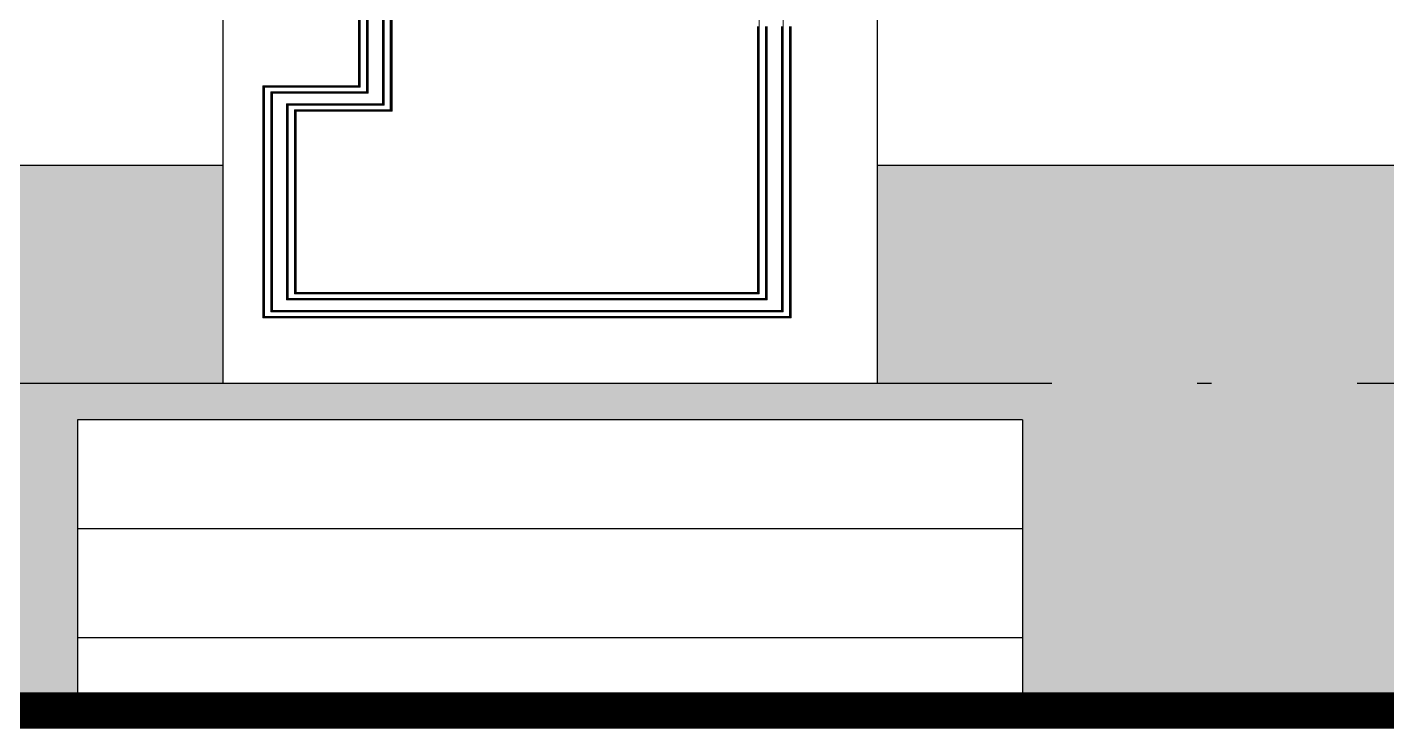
# Model space of a CAD drawing. Extents: x 44111 to 90315, y 4379 to 151689.
# Drawn here: x 56734 to 58604, y 91981 to 92946 of the extents above; entities that cross this region are included whole.
import ezdxf

# ---------------------------------------------------------------- set-up
doc = ezdxf.new("R2010")
doc.units = 0
doc.header["$LTSCALE"] = 1000
doc.header["$MEASUREMENT"] = 0
doc.linetypes.add('DOTE', pattern=[2.42, 2, -0.2, 0.02, -0.2])
for name, color, linetype in [('A-DOTE', 1, 'DOTE'), ('A-立面看线', 50, 'Continuous'), ('J-LM-外墙材料分色', 249, 'Continuous'), ('J-LM-门窗洞', 35, 'Continuous')]:
    doc.layers.add(name, color=color, linetype=linetype)
doc.layers.add('细线', color=8, linetype='Continuous', lineweight=0)

msp = doc.modelspace()

# ---------------------------------------------------------------- hatches: boundary and pattern name
at = {"layer": 'J-LM-外墙材料分色'}
h = msp.add_hatch(dxfattribs=at)
h.set_pattern_fill('大理石', color=159, scale=50)
h.set_pattern_definition([(41.9872125, (-591259.077, 755447.22), (299.9999956, 225.0000049), [4.804866, -1004.216925]), (68.1985905, (-591330.505, 755439.72), (149.9999999, 450.0000002), [17.30946, -1194.35262]), (60.945396, (-591334.077, 755431.15), (149.99998994, 225.0000064), [7.35402, -1536.99045]), (90, (-591330.5, 755437.58), (150, -9e-15), [2.142857, -222.85713]), (71.565051, (-591260.505, 755442.936), (3e-07, 225.0000005), [4.51754, -469.824105]), (171.469234, (-591260.505, 755442.936), (-149.9999995, 1.4e-06), [7.222767, -1509.5583]), (79.215702, (-591270.505, 755429.007), (150.00000075, 900.0000004), [15.269685, -1588.04715]), (62.1329961, (-591383.3624, 755497.5784), (599.99999271, 1125.0000044), [35.147284, -7345.78245]), (0, (-591381.2, 755530.57), (0, 225), [0, -150]), (64.9831065, (-591284.077, 755571.507), (300.00000076, 674.99999954), [23.647065, -2459.2947]), (81.4391104, (-591226.2196, 755482.5784), (299.999999483, 2024.99998723), [33.588522, -7020.0009]), (82.8749836, (-591309.077, 755502.936), (149.99999099, 1125.00000113), [17.276266, -3610.7397]), (76.75948, (-591324.077, 755455.793), (150.00000146, 674.99999948), [37.42339, -3892.0326]), (0, (-591347.46, 755455.9), (0, 225), [0, -150]), (0, (-591345.05, 755453.5), (0, 225), [0, -150]), (0, (-591328.18, 755465.54), (0, 225), [0, -150]), (0, (-591333, 755492.03), (0, 225), [0, -150]), (59.0362434, (-591315.505, 755492.221), (149.99998805, 225.00000645), [12.494896, -2611.4334]), (0, (-591309.1, 755502.52), (0, 225), [0, -150]), (0, (-591328.18, 755494.44), (0, 225), [0, -150]), (0, (-591320.95, 755508.9), (0, 225), [0, -150]), (0, (-591328.18, 755487.21), (0, 225), [0, -150]), (50.194429, (-591241.22, 755471.864), (150.0000001, 225.0000001), [5.57875, -1165.9587]), (90, (-591241.22, 755465.44), (150, -9e-15), [6.42857, -218.57142]), (43.6677801, (-591249.077, 755457.936), (450.00000034, 449.99999912), [10.862076, -2270.1738]), (90, (-591249.08, 755455.8), (150, -9e-15), [2.142857, -222.85713]), (39.805571, (-591255.505, 755450.436), (299.99999284, 225.00000885), [8.368125, -1748.93805]), (0, (-591277.57, 755465.54), (0, 225), [0, -150]), (0, (-591240.9, 755472.33), (0, 225), [0, -150]), (0, (-591240.9, 755472.33), (0, 225), [0, -150]), (29.3577535, (-591237.648, 755476.15), (449.9999991, 225.0000013), [13.112542, -1363.704435]), (0, (-591241.41, 755487.21), (0, 225), [0, -150]), (146.309932, (-591284.077, 755571.507), (-300.00000184, 224.9999961), [15.452362, -1607.0457]), (8.1301023, (-591300.505, 755541.507), (1499.99998944, 224.99999867), [15.152287, -3166.8282]), (47.8624052, (-591334.077, 755537.221), (600.000000265, 674.999999374), [20.22829, -4227.71235]), (14.6208739, (-591366.934, 755528.65), (899.99999752, 225.00000939), [33.956755, -3531.5025]), (0, (-591354.7, 755542.6), (0, 225), [0, -150]), (18.4349488, (-591306.934, 755520.078), (600.00000006, 224.9999993), [6.77631, -1416.248625]), (16.699244, (-591300.505, 755522.22), (149.999997, 1.24e-05), [3.72868, -779.294295]), (101.093723, (-591296.934, 755523.293), (-300.00000262, 1574.99998526), [18.561123, -3879.2748]), (0, (-591316.13, 755532.98), (0, 225), [0, -150]), (0, (-591300.58, 755541.93), (0, 225), [0, -150]), (0, (-591320.95, 755516.12), (0, 225), [0, -150]), (0, (-591340.23, 755564.29), (0, 225), [0, -150]), (0, (-591347.46, 755554.65), (0, 225), [0, -150]), (44.1449026, (-591309.077, 755568.293), (450.00000077, 449.99999998), [16.92194, -3536.6853]), (54.5829447, (-591320.505, 755552.221), (150.00000042, 224.99999911), [19.720626, -4121.6106]), (0, (-591308.87, 755568.44), (0, 225), [0, -150]), (0, (-591330.6, 755557.06), (0, 225), [0, -150]), (0, (-591308.87, 755568.44), (0, 225), [0, -150]), (0, (-591320.48, 755551.87), (0, 225), [0, -150]), (75.0685828, (-591285.505, 755543.65), (150, 675.0000002), [5.544348, -1158.76875]), (90, (-591284.08, 755549), (150, -9e-15), [22.5, -202.5]), (50.194429, (-591257.648, 755643.293), (150.0000001, 225.0000001), [5.57875, -1165.9587]), (0, (-591299.26, 755595.6), (0, 225), [0, -150]), (0, (-591294.44, 755593.2), (0, 225), [0, -150]), (0, (-591313.72, 755598), (0, 225), [0, -150]), (0, (-591289.62, 755624.5), (0, 225), [0, -150]), (53.1301023, (-591274.077, 755611.15), (150.00000021, 224.99999986), [10.714286, -2239.28565]), (90, (-591274.08, 755592.94), (150, -9e-15), [18.214285, -206.78571]), (0, (-591274.05, 755593.3), (0, 225), [0, -150]), (23.1985905, (-591262.648, 755641.15), (450.0000003, 225.0000001), [5.43984, -1136.926125]), (66.037511, (-591264.077, 755637.936), (150, 449.9999997), [3.51745, -735.14688]), (66.037511, (-591265.505, 755634.72), (150, 449.9999997), [3.51745, -735.14688]), (81.8698976, (-591267.648, 755619.721), (150.00000065, 1125.00000011), [15.152287, -3166.8282]), (90, (-591254.08, 755647.58), (150, -9e-15), [5.357144, -219.642855]), (0, (-591270.55, 755655.08), (0, 225), [0, -150])])
h.paths.add_polyline_path([(75143, 92455.8), (68662.4, 92455.8), (68662.4, 92005.8), (75093, 92005.8), (75093, 92105.8), (75143, 92105.8)])
h.paths.add_polyline_path([(75143, 92655.8), (75093, 92655.8), (75093, 92754.4), (68462.4, 92755.1), (68462.4, 92455.8), (68662.4, 92455.8), (75143, 92455.8)])
h.paths.add_polyline_path([(75743, 92455.8), (75603, 92455.8), (75603, 92135.8), (75503, 92135.8), (75503, 92105.8), (75743, 92105.8)])
h.paths.add_polyline_path([(75743, 92655.8), (75503, 92655.8), (75503, 92565.8), (75603, 92565.8), (75603, 92455.8), (75743, 92455.8)])
h.paths.add_polyline_path([(75503, 92655.8), (75143, 92655.8), (75143, 92455.8), (75283, 92455.8), (75283, 92565.8), (75503, 92565.8)])
h.paths.add_polyline_path([(75503, 92755.8), (75093, 92755.8), (75093, 92655.8), (75503, 92655.8)])
h.paths.add_polyline_path([(75793, 92755.8), (75503, 92755.8), (75503, 92655.8), (75793, 92655.8)])
h.paths.add_polyline_path([(75503, 92455.8), (75348, 92455.8), (75348, 92200.8), (75503, 92200.8)], flags=16)
h.paths.add_polyline_path([(75348, 92455.8), (75323, 92455.8), (75323, 92175.8), (75503, 92175.8), (75503, 92200.8), (75348, 92200.8)], flags=16)
h.paths.add_polyline_path([(75323, 92455.8), (75283, 92455.8), (75283, 92135.8), (75503, 92135.8), (75503, 92175.8), (75323, 92175.8)], flags=17)
h.paths.add_polyline_path([(75283, 92455.8), (75143, 92455.8), (75143, 92105.8), (75503, 92105.8), (75503, 92135.8), (75283, 92135.8)])
h.paths.add_polyline_path([(75538, 92455.8), (75503, 92455.8), (75503, 92200.8), (75538, 92200.8)], flags=0)
h.paths.add_polyline_path([(75563, 92455.8), (75538, 92455.8), (75538, 92200.8), (75503, 92200.8), (75503, 92175.8), (75563, 92175.8)], flags=16)
h.paths.add_polyline_path([(75603, 92455.8), (75563, 92455.8), (75563, 92175.8), (75503, 92175.8), (75503, 92135.8), (75603, 92135.8)], flags=17)
h.paths.add_polyline_path([(75603, 92565.8), (75503, 92565.8), (75503, 92525.8), (75563, 92525.8), (75563, 92455.8), (75603, 92455.8)], flags=17)
h.paths.add_polyline_path([(75563, 92525.8), (75503, 92525.8), (75503, 92500.8), (75538, 92500.8), (75538, 92455.8), (75563, 92455.8)], flags=16)
h.paths.add_polyline_path([(75503, 92500.8), (75348, 92500.8), (75348, 92455.8), (75503, 92455.8)], flags=16)
h.paths.add_polyline_path([(75503, 92525.8), (75323, 92525.8), (75323, 92455.8), (75348, 92455.8), (75348, 92500.8), (75503, 92500.8)], flags=16)
h.paths.add_polyline_path([(75503, 92565.8), (75283, 92565.8), (75283, 92455.8), (75323, 92455.8), (75323, 92525.8), (75503, 92525.8)], flags=17)
h.paths.add_polyline_path([(75503, 92105.8), (75093, 92105.8), (75093, 92005.8), (75503, 92005.8)])
h.paths.add_polyline_path([(75793, 92105.8), (75503, 92105.8), (75503, 92005.8), (75793, 92005.8)])
h.paths.add_polyline_path([(67262.4, 92455.8), (62103, 92455.8), (62103, 92105.8), (62153, 92105.8), (62153, 92005.8), (67262.4, 92005.8)])
h.paths.add_polyline_path([(67462.4, 92755.2), (62153, 92755.8), (62153, 92655.8), (62103, 92655.8), (62103, 92455.8), (67462.4, 92455.8)])
h.paths.add_polyline_path([(61643, 92455.8), (61503, 92455.8), (61503, 92105.8), (61743, 92105.8), (61743, 92135.8), (61643, 92135.8)])
h.paths.add_polyline_path([(61643, 92565.8), (61743, 92565.8), (61743, 92655.8), (61503, 92655.8), (61503, 92455.8), (61643, 92455.8)])
h.paths.add_polyline_path([(62103, 92655.8), (61743, 92655.8), (61743, 92565.8), (61963, 92565.8), (61963, 92455.8), (62103, 92455.8)])
h.paths.add_polyline_path([(62103, 92455.8), (61963, 92455.8), (61963, 92135.8), (61743, 92135.8), (61743, 92105.8), (62103, 92105.8)])
h.paths.add_polyline_path([(62153, 92105.8), (61743, 92105.8), (61743, 92005.8), (62153, 92005.8)])
h.paths.add_polyline_path([(61743, 92105.8), (61453, 92105.8), (61453, 92005.8), (61503, 92005.8), (61743, 92005.8)])
h.paths.add_polyline_path([(61743, 92175.8), (61683, 92175.8), (61683, 92455.8), (61643, 92455.8), (61643, 92135.8), (61743, 92135.8)], flags=17)
h.paths.add_polyline_path([(61743, 92200.8), (61708, 92200.8), (61708, 92455.8), (61683, 92455.8), (61683, 92175.8), (61743, 92175.8)], flags=16)
h.paths.add_polyline_path([(61923, 92455.8), (61898, 92455.8), (61898, 92200.8), (61743, 92200.8), (61743, 92175.8), (61923, 92175.8)], flags=17)
h.paths.add_polyline_path([(61923, 92525.8), (61743, 92525.8), (61743, 92500.8), (61898, 92500.8), (61898, 92455.8), (61923, 92455.8)], flags=16)
h.paths.add_polyline_path([(61963, 92565.8), (61743, 92565.8), (61743, 92525.8), (61923, 92525.8), (61923, 92455.8), (61963, 92455.8)], flags=17)
h.paths.add_polyline_path([(61743, 92565.8), (61643, 92565.8), (61643, 92455.8), (61683, 92455.8), (61683, 92525.8), (61743, 92525.8)], flags=17)
h.paths.add_polyline_path([(61743, 92525.8), (61683, 92525.8), (61683, 92455.8), (61708, 92455.8), (61708, 92500.8), (61743, 92500.8)], flags=16)
h.paths.add_polyline_path([(61898, 92455.8), (61743, 92455.8), (61743, 92200.8), (61898, 92200.8)], flags=16)
h.paths.add_polyline_path([(61743, 92455.8), (61708, 92455.8), (61708, 92200.8), (61743, 92200.8)], flags=16)
h.paths.add_polyline_path([(61743, 92500.8), (61708, 92500.8), (61708, 92455.8), (61743, 92455.8)], flags=16)
h.paths.add_polyline_path([(61898, 92500.8), (61743, 92500.8), (61743, 92455.8), (61898, 92455.8)], flags=0)
h.paths.add_polyline_path([(62153, 92755.8), (61743, 92755.8), (61743, 92655.8), (62153, 92655.8)])
h.paths.add_polyline_path([(61743, 92755.8), (61453, 92755.8), (61453, 92655.8), (61743, 92655.8)])
h.paths.add_polyline_path([(59943, 92455.8), (55743, 92455.8), (55743, 92005.8), (56803, 92005.8), (56803, 92405.8), (58103, 92405.8), (58103, 92005.8), (59943, 92005.8)])
h.paths.add_polyline_path([(59943, 92755.7), (57903, 92755.7), (57903, 92455.8), (59943, 92455.8)])
h.paths.add_polyline_path([(60063, 92755.7), (59943, 92755.7), (59943, 92455.8), (60063, 92455.8)])
h.paths.add_polyline_path([(60063, 92455.8), (59943, 92455.8), (59943, 92005.8), (60063, 92005.8)])
h.paths.add_polyline_path([(57003, 92755.7), (55743, 92755.7), (55743, 92455.8), (57003, 92455.8)])
h.paths.add_polyline_path([(55743, 92755.7), (55623, 92755.7), (55623, 92455.8), (55743, 92455.8)])
h.paths.add_polyline_path([(55743, 92455.8), (55623, 92455.8), (55623, 92005.8), (55743, 92005.8)])
h.paths.add_polyline_path([(63606.2, 92586.4), (63606.2, 93275.2), (63160, 93275.2), (63159.9, 92586.5)], flags=9)

# ---------------------------------------------------------------- linework, layer by layer
at = {"layer": 'A-DOTE'}
msp.add_line((77503, 92455.8), (53743, 92455.8), dxfattribs=at)
at = {"layer": 'A-立面看线'}
for p, q in [((57003, 92755.7), (55623, 92755.7)), ((60063, 92755.7), (57903, 92755.7)), ((56803, 92405.8), (56803, 92005.8)), ((58103, 92405.8), (56803, 92405.8)), ((58103, 92405.8), (58103, 92005.8)), ((58103, 92255.8), (56803, 92255.8)), ((58103, 92105.8), (56803, 92105.8))]:
    msp.add_line(p, q, dxfattribs=at)
at = {"layer": 'A-立面看线', "const_width": 50}
msp.add_lwpolyline([(77003, 92005.8), (54243, 92005.8)], dxfattribs=at)
at = {"layer": 'J-LM-门窗洞'}
for p, q in [((57003, 94855.8), (57003, 92455.8)), ((57903, 94855.8), (57903, 92455.8)), ((57903, 92455.8), (56903, 92455.8)), ((57903, 92455.8), (57003, 92455.8))]:
    msp.add_line(p, q, dxfattribs=at)
at = {"layer": '细线'}
for p, q in [((57773.7, 94692.9), (57773.7, 92554.6)), ((57740.8, 94668.2), (57740.8, 92579.3)), ((57233.4, 92832.3), (57233.4, 94415.2)), ((57234.6, 94416.1), (57234.6, 92831.4)), ((57235.8, 94417.1), (57235.8, 92830.5)), ((57222.5, 92840.6), (57222.5, 94407)), ((57223.6, 92839.6), (57223.6, 94407.9)), ((57224.8, 94408.8), (57224.8, 92838.7)), ((57189.6, 92865.3), (57189.6, 94382.3)), ((57190.7, 92864.3), (57190.7, 94383.2)), ((57191.9, 94384.1), (57191.9, 92863.4)), ((57200.5, 92857), (57200.5, 94390.5)), ((57201.7, 94391.4), (57201.7, 92856.1)), ((57202.9, 94392.4), (57202.9, 92855.2)), ((57738.4, 92946), (57738.4, 92947)), ((57739.6, 92946), (57738.4, 92946)), ((57738.4, 92581.2), (57738.4, 92946)), ((57739.6, 92946), (57739.6, 92947)), ((57739.6, 92580.2), (57739.6, 92946)), ((57749.4, 92946), (57749.4, 92947)), ((57750.6, 92946), (57749.4, 92946)), ((57749.4, 92572.9), (57749.4, 92946)), ((57750.6, 92947), (57750.6, 92946)), ((57751.7, 92946), (57750.6, 92946)), ((57750.6, 92946), (57750.6, 92572)), ((57751.7, 92947), (57751.7, 92946)), ((57751.7, 92946), (57751.7, 92571.1)), ((57771.4, 92946), (57771.4, 92947)), ((57772.5, 92946), (57771.4, 92946)), ((57771.4, 92556.4), (57771.4, 92946)), ((57772.5, 92946), (57772.5, 92947)), ((57772.5, 92555.5), (57772.5, 92946)), ((57782.3, 92946), (57782.3, 92947)), ((57783.5, 92946), (57782.3, 92946)), ((57782.3, 92548.2), (57782.3, 92946)), ((57783.5, 92947), (57783.5, 92946)), ((57784.7, 92946), (57783.5, 92946)), ((57783.5, 92946), (57783.5, 92547.3)), ((57784.7, 92946), (57784.6, 92865.3)), ((57784.7, 92947), (57784.7, 92946)), ((57059.1, 92864.3), (57057.9, 92865.3)), ((57057.9, 92865.3), (57189.6, 92865.3)), ((57057.9, 92581.1), (57057.9, 92865.3)), ((57059.1, 92864.3), (57190.7, 92864.3)), ((57059.1, 92864.3), (57060.2, 92863.4)), ((57059.1, 92581.1), (57059.1, 92864.3)), ((57191.9, 92863.4), (57060.2, 92863.4)), ((57060.2, 92863.4), (57060.2, 92581.1)), ((57190.7, 92864.3), (57189.6, 92865.3)), ((57190.7, 92864.3), (57191.9, 92863.4)), ((57784.6, 92546.4), (57784.6, 92865.3)), ((57784.7, 92865.2), (57784.6, 92865.3)), ((57070, 92856.1), (57068.9, 92857)), ((57068.9, 92857), (57200.5, 92857)), ((57068.9, 92554.6), (57068.9, 92857)), ((57070, 92856.1), (57201.7, 92856.1)), ((57070, 92856.1), (57071.2, 92855.2)), ((57070, 92856.1), (57070, 92581.1)), ((57202.9, 92855.2), (57071.2, 92855.2)), ((57071.2, 92855.2), (57071.2, 92581.1)), ((57201.7, 92856.1), (57200.5, 92857)), ((57201.7, 92856.1), (57202.9, 92855.2)), ((57092, 92839.6), (57090.8, 92840.6)), ((57090.8, 92840.6), (57222.5, 92840.6)), ((57090.8, 92581.1), (57090.8, 92840.6)), ((57092, 92839.6), (57223.6, 92839.6)), ((57092, 92839.6), (57093.1, 92838.7)), ((57092, 92839.6), (57092, 92581.1)), ((57224.8, 92838.7), (57093.1, 92838.7)), ((57093.1, 92838.7), (57093.1, 92581.1)), ((57102.9, 92831.4), (57101.8, 92832.3)), ((57101.8, 92832.3), (57233.4, 92832.3)), ((57101.8, 92579.3), (57101.8, 92832.3)), ((57234.6, 92831.4), (57102.9, 92831.4)), ((57102.9, 92831.4), (57104.1, 92830.5)), ((57102.9, 92831.4), (57102.9, 92581.1)), ((57104.1, 92830.5), (57104.1, 92581.2)), ((57235.8, 92830.5), (57104.1, 92830.5)), ((57223.6, 92839.6), (57222.5, 92840.6)), ((57223.6, 92839.6), (57224.8, 92838.7)), ((57234.6, 92831.4), (57233.4, 92832.3)), ((57234.6, 92831.4), (57235.8, 92830.5)), ((57059.1, 92581.1), (57057.9, 92581.1)), ((57057.9, 92580.2), (57057.9, 92581.1)), ((57057.9, 92580.2), (57059.1, 92580.2)), ((57057.9, 92579.3), (57057.9, 92580.2)), ((57057.9, 92579.3), (57059.1, 92579.3)), ((57057.9, 92572.9), (57057.9, 92579.3)), ((57060.2, 92581.1), (57059.1, 92581.1)), ((57059.1, 92580.2), (57059.1, 92581.1)), ((57059.1, 92580.2), (57060.2, 92580.2)), ((57059.1, 92579.3), (57059.1, 92580.2)), ((57059.1, 92579.3), (57060.2, 92579.3)), ((57059.1, 92572.9), (57059.1, 92579.3)), ((57060.2, 92581.1), (57060.2, 92580.2)), ((57060.2, 92580.2), (57060.2, 92579.3)), ((57060.2, 92579.3), (57060.2, 92572.9)), ((57071.2, 92581.1), (57070, 92581.1)), ((57070, 92581.1), (57070, 92580.2)), ((57070, 92580.2), (57071.2, 92580.2)), ((57070, 92580.2), (57070, 92579.3)), ((57070, 92579.3), (57071.2, 92579.3)), ((57070, 92579.3), (57070, 92572.9)), ((57071.2, 92581.1), (57071.2, 92580.2)), ((57071.2, 92580.2), (57071.2, 92579.3)), ((57071.2, 92579.3), (57071.2, 92572.9)), ((57092, 92581.1), (57090.8, 92581.1)), ((57090.8, 92580.2), (57090.8, 92581.1)), ((57090.8, 92580.2), (57092, 92580.2)), ((57090.8, 92579.3), (57090.8, 92580.2)), ((57090.8, 92579.3), (57092, 92579.3)), ((57090.8, 92572.9), (57090.8, 92579.3)), ((57093.1, 92581.1), (57092, 92581.1)), ((57092, 92581.1), (57092, 92580.2)), ((57092, 92580.2), (57093.1, 92580.2)), ((57092, 92580.2), (57092, 92579.3)), ((57092, 92579.3), (57093.1, 92579.3)), ((57092, 92579.3), (57092, 92572.9)), ((57093.1, 92581.1), (57093.1, 92580.2)), ((57093.1, 92580.2), (57093.1, 92579.3)), ((57093.1, 92579.3), (57093.1, 92572.9)), ((57102.9, 92580.2), (57101.8, 92579.3)), ((57616.5, 92579.3), (57101.8, 92579.3)), ((57102.9, 92580.2), (57104.1, 92581.2)), ((57102.9, 92581.1), (57102.9, 92580.2)), ((57102.9, 92580.2), (57615.2, 92580.2)), ((57104.1, 92581.2), (57102.9, 92581.1)), ((57613.9, 92581.1), (57104.1, 92581.2)), ((57613.9, 92581.1), (57615.2, 92581.2)), ((57615.2, 92580.2), (57613.9, 92581.1)), ((57615.2, 92581.2), (57615.2, 92580.2)), ((57615.2, 92581.2), (57616.5, 92581.2)), ((57615.2, 92580.2), (57616.5, 92579.3)), ((57616.5, 92580.2), (57615.2, 92580.2)), ((57616.5, 92580.2), (57616.5, 92581.2)), ((57616.5, 92581.2), (57626.1, 92581.2)), ((57616.5, 92579.3), (57616.5, 92580.2)), ((57626.1, 92580.2), (57616.5, 92580.2)), ((57626.1, 92579.3), (57616.5, 92579.3)), ((57626.1, 92581.2), (57626.1, 92580.2)), ((57626.1, 92581.2), (57627.4, 92581.2)), ((57626.1, 92580.2), (57626.1, 92579.3)), ((57627.4, 92580.2), (57626.1, 92580.2)), ((57627.4, 92579.3), (57626.1, 92579.3)), ((57627.4, 92581.2), (57627.4, 92580.2)), ((57627.4, 92581.2), (57628.7, 92581.2)), ((57627.4, 92580.2), (57627.4, 92579.3)), ((57628.7, 92580.2), (57627.4, 92580.2)), ((57628.7, 92579.3), (57627.4, 92579.3)), ((57628.7, 92580.2), (57628.7, 92581.2)), ((57628.7, 92581.2), (57650.5, 92581.2)), ((57628.7, 92579.3), (57628.7, 92580.2)), ((57650.5, 92580.2), (57628.7, 92580.2)), ((57650.5, 92579.3), (57628.7, 92579.3)), ((57650.5, 92581.2), (57650.5, 92580.2)), ((57650.5, 92581.2), (57651.8, 92581.2)), ((57650.5, 92580.2), (57650.5, 92579.3)), ((57651.8, 92580.2), (57650.5, 92580.2)), ((57651.8, 92579.3), (57650.5, 92579.3)), ((57651.8, 92581.2), (57651.8, 92580.2)), ((57651.8, 92581.2), (57653.1, 92581.2)), ((57651.8, 92580.2), (57651.8, 92579.3)), ((57653.1, 92580.2), (57651.8, 92580.2)), ((57653.1, 92579.3), (57651.8, 92579.3)), ((57653.1, 92580.2), (57653.1, 92581.2)), ((57653.1, 92581.2), (57662.7, 92581.2)), ((57653.1, 92579.3), (57653.1, 92580.2)), ((57662.7, 92580.2), (57653.1, 92580.2)), ((57662.7, 92579.3), (57653.1, 92579.3)), ((57662.7, 92581.2), (57662.7, 92580.2)), ((57662.7, 92581.2), (57664, 92581.2)), ((57662.7, 92580.2), (57662.7, 92579.3)), ((57664, 92580.2), (57662.7, 92580.2)), ((57664, 92579.3), (57662.7, 92579.3)), ((57664, 92580.2), (57664, 92581.2)), ((57664, 92581.2), (57665.3, 92581.2)), ((57664, 92579.3), (57664, 92580.2)), ((57665.3, 92580.2), (57664, 92580.2)), ((57665.3, 92579.3), (57664, 92579.3)), ((57665.3, 92580.2), (57665.3, 92581.2)), ((57665.3, 92581.2), (57723.7, 92581.2)), ((57665.3, 92579.3), (57665.3, 92580.2)), ((57723.7, 92580.2), (57665.3, 92580.2)), ((57723.7, 92579.3), (57665.3, 92579.3)), ((57723.7, 92581.2), (57723.7, 92580.2)), ((57723.7, 92581.2), (57725, 92581.2)), ((57723.7, 92580.2), (57723.7, 92579.3)), ((57725, 92580.2), (57723.7, 92580.2)), ((57725, 92579.3), (57723.7, 92579.3)), ((57725, 92581.2), (57725, 92580.2)), ((57725, 92581.2), (57726.3, 92581.2)), ((57725, 92580.2), (57725, 92579.3)), ((57726.3, 92580.2), (57725, 92580.2)), ((57726.3, 92579.3), (57725, 92579.3)), ((57726.3, 92581.2), (57726.3, 92580.2)), ((57726.3, 92581.2), (57738.4, 92581.2)), ((57726.3, 92580.2), (57726.3, 92579.3)), ((57739.6, 92580.2), (57726.3, 92580.2)), ((57740.8, 92579.3), (57726.3, 92579.3)), ((57739.6, 92580.2), (57738.4, 92581.2)), ((57739.6, 92580.2), (57740.8, 92579.3)), ((57059.1, 92572.9), (57057.9, 92572.9)), ((57057.9, 92572), (57057.9, 92572.9)), ((57059.1, 92572), (57057.9, 92572)), ((57057.9, 92571.1), (57057.9, 92572)), ((57057.9, 92571.1), (57059.1, 92571.1)), ((57057.9, 92556.4), (57057.9, 92571.1)), ((57060.2, 92572.9), (57059.1, 92572.9)), ((57059.1, 92572), (57059.1, 92572.9)), ((57060.2, 92572), (57059.1, 92572)), ((57059.1, 92571.1), (57059.1, 92572)), ((57059.1, 92571.1), (57060.2, 92571.1)), ((57059.1, 92556.4), (57059.1, 92571.1)), ((57060.2, 92572.9), (57060.2, 92572)), ((57060.2, 92572), (57060.2, 92571.1)), ((57060.2, 92571.1), (57060.2, 92556.4)), ((57071.2, 92572.9), (57070, 92572.9)), ((57070, 92572.9), (57070, 92572)), ((57071.2, 92572), (57070, 92572)), ((57070, 92572), (57070, 92571.1)), ((57070, 92571.1), (57071.2, 92571.1)), ((57070, 92571.1), (57070, 92556.4)), ((57071.2, 92572.9), (57071.2, 92572)), ((57071.2, 92572), (57071.2, 92571.1)), ((57071.2, 92571.1), (57071.2, 92556.4)), ((57092, 92572.9), (57090.8, 92572.9)), ((57090.8, 92572), (57090.8, 92572.9)), ((57092, 92572), (57090.8, 92571.1)), ((57092, 92572), (57090.8, 92572)), ((57090.8, 92571.1), (57090.8, 92572)), ((57628.7, 92571.1), (57090.8, 92571.1)), ((57092, 92572), (57093.1, 92572.9)), ((57092, 92572.9), (57092, 92572)), ((57093.1, 92572.9), (57092, 92572.9)), ((57627.4, 92572), (57092, 92572)), ((57626.1, 92572.9), (57093.1, 92572.9)), ((57627.4, 92572), (57626.1, 92572.9)), ((57626.1, 92572.9), (57627.4, 92572.9)), ((57627.4, 92572.9), (57627.4, 92572)), ((57627.4, 92572.9), (57628.7, 92572.9)), ((57627.4, 92572), (57628.7, 92571.1)), ((57627.4, 92572), (57628.7, 92572)), ((57628.7, 92572), (57628.7, 92572.9)), ((57628.7, 92572.9), (57650.5, 92572.9)), ((57628.7, 92571.1), (57628.7, 92572)), ((57628.7, 92572), (57650.5, 92572)), ((57650.5, 92571.1), (57628.7, 92571.1)), ((57650.5, 92572.9), (57650.5, 92572)), ((57650.5, 92572.9), (57651.8, 92572.9)), ((57650.5, 92572), (57650.5, 92571.1)), ((57650.5, 92572), (57651.8, 92572)), ((57651.8, 92571.1), (57650.5, 92571.1)), ((57651.8, 92572.9), (57651.8, 92572)), ((57651.8, 92572.9), (57653.1, 92572.9)), ((57651.8, 92572), (57651.8, 92571.1)), ((57651.8, 92572), (57653.1, 92572)), ((57653.1, 92571.1), (57651.8, 92571.1)), ((57653.1, 92572), (57653.1, 92572.9)), ((57653.1, 92572.9), (57662.7, 92572.9)), ((57653.1, 92571.1), (57653.1, 92572)), ((57653.1, 92572), (57662.7, 92572)), ((57662.7, 92571.1), (57653.1, 92571.1)), ((57662.7, 92572.9), (57662.7, 92572)), ((57662.7, 92572.9), (57664, 92572.9)), ((57662.7, 92572), (57662.7, 92571.1)), ((57662.7, 92572), (57664, 92572)), ((57664, 92571.1), (57662.7, 92571.1)), ((57664, 92572), (57664, 92572.9)), ((57664, 92572.9), (57665.3, 92572.9)), ((57664, 92571.1), (57664, 92572)), ((57664, 92572), (57665.3, 92572)), ((57665.3, 92571.1), (57664, 92571.1)), ((57665.3, 92572), (57665.3, 92572.9)), ((57665.3, 92572.9), (57723.7, 92572.9)), ((57665.3, 92571.1), (57665.3, 92572)), ((57665.3, 92572), (57723.7, 92572)), ((57723.7, 92571.1), (57665.3, 92571.1)), ((57723.7, 92572.9), (57723.7, 92572)), ((57723.7, 92572.9), (57725, 92572.9)), ((57723.7, 92572), (57723.7, 92571.1)), ((57723.7, 92572), (57725, 92572)), ((57725, 92571.1), (57723.7, 92571.1)), ((57725, 92572.9), (57725, 92572)), ((57725, 92572.9), (57726.3, 92572.9)), ((57725, 92572), (57725, 92571.1)), ((57725, 92572), (57726.3, 92572)), ((57726.3, 92571.1), (57725, 92571.1)), ((57726.3, 92572.9), (57726.3, 92572)), ((57726.3, 92572.9), (57749.4, 92572.9)), ((57726.3, 92572), (57726.3, 92571.1)), ((57726.3, 92572), (57750.6, 92572)), ((57751.7, 92571.1), (57726.3, 92571.1)), ((57750.6, 92572), (57749.4, 92572.9)), ((57750.6, 92572), (57751.7, 92571.1)), ((57059.1, 92556.4), (57057.9, 92556.4)), ((57057.9, 92555.5), (57057.9, 92556.4)), ((57057.9, 92555.5), (57059.1, 92555.5)), ((57057.9, 92554.6), (57057.9, 92555.5)), ((57057.9, 92554.6), (57059.1, 92554.6)), ((57057.9, 92548.2), (57057.9, 92554.6)), ((57059.1, 92548.2), (57057.9, 92548.2)), ((57057.9, 92547.3), (57057.9, 92548.2)), ((57059.1, 92547.3), (57057.9, 92546.4)), ((57057.9, 92547.3), (57059.1, 92547.3)), ((57057.9, 92546.4), (57057.9, 92547.3)), ((57665.3, 92546.4), (57057.9, 92546.4)), ((57060.2, 92556.4), (57059.1, 92556.4)), ((57059.1, 92555.5), (57059.1, 92556.4)), ((57059.1, 92555.5), (57060.2, 92555.5)), ((57059.1, 92554.6), (57059.1, 92555.5)), ((57059.1, 92554.6), (57060.2, 92554.6)), ((57059.1, 92548.2), (57059.1, 92554.6)), ((57059.1, 92547.3), (57060.2, 92548.2)), ((57060.2, 92548.2), (57059.1, 92548.2)), ((57059.1, 92547.3), (57059.1, 92548.2)), ((57059.1, 92547.3), (57664, 92547.3)), ((57060.2, 92556.4), (57060.2, 92555.5)), ((57060.2, 92555.5), (57060.2, 92554.6)), ((57060.2, 92554.6), (57060.2, 92548.2)), ((57662.7, 92548.2), (57060.2, 92548.2)), ((57070, 92555.5), (57068.9, 92554.6)), ((57653.1, 92554.6), (57068.9, 92554.6)), ((57070, 92555.5), (57071.2, 92556.4)), ((57071.2, 92556.4), (57070, 92556.4)), ((57070, 92556.4), (57070, 92555.5)), ((57070, 92555.5), (57651.8, 92555.5)), ((57650.5, 92556.4), (57071.2, 92556.4)), ((57651.8, 92555.5), (57650.5, 92556.4)), ((57650.5, 92556.4), (57651.8, 92556.4)), ((57651.8, 92556.4), (57651.8, 92555.5)), ((57651.8, 92556.4), (57653.1, 92556.4)), ((57651.8, 92555.5), (57653.1, 92554.6)), ((57653.1, 92555.5), (57651.8, 92555.5)), ((57653.1, 92555.5), (57653.1, 92556.4)), ((57653.1, 92556.4), (57662.7, 92556.4)), ((57653.1, 92554.6), (57653.1, 92555.5)), ((57662.7, 92555.5), (57653.1, 92555.5)), ((57662.7, 92554.6), (57653.1, 92554.6)), ((57662.7, 92556.4), (57662.7, 92555.5)), ((57662.7, 92556.4), (57664, 92556.4)), ((57662.7, 92555.5), (57662.7, 92554.6)), ((57664, 92555.5), (57662.7, 92555.5)), ((57664, 92554.6), (57662.7, 92554.6)), ((57664, 92547.3), (57662.7, 92548.2)), ((57662.7, 92548.2), (57664, 92548.2)), ((57664, 92555.5), (57664, 92556.4)), ((57664, 92556.4), (57665.3, 92556.4)), ((57664, 92554.6), (57664, 92555.5)), ((57665.3, 92555.5), (57664, 92555.5)), ((57665.3, 92554.6), (57664, 92554.6)), ((57664, 92547.3), (57664, 92548.2)), ((57664, 92548.2), (57665.3, 92548.2)), ((57664, 92547.3), (57665.3, 92546.4)), ((57665.3, 92547.3), (57664, 92547.3)), ((57665.3, 92555.5), (57665.3, 92556.4)), ((57665.3, 92556.4), (57723.7, 92556.4)), ((57665.3, 92554.6), (57665.3, 92555.5)), ((57723.7, 92555.5), (57665.3, 92555.5)), ((57723.7, 92554.6), (57665.3, 92554.6)), ((57665.3, 92547.3), (57665.3, 92548.2)), ((57665.3, 92548.2), (57723.7, 92548.2)), ((57665.3, 92546.4), (57665.3, 92547.3)), ((57723.7, 92547.3), (57665.3, 92547.3)), ((57723.7, 92546.4), (57665.3, 92546.4)), ((57723.7, 92556.4), (57723.7, 92555.5)), ((57723.7, 92556.4), (57725, 92556.4)), ((57723.7, 92555.5), (57723.7, 92554.6)), ((57725, 92555.5), (57723.7, 92555.5)), ((57725, 92554.6), (57723.7, 92554.6)), ((57723.7, 92548.2), (57723.7, 92547.3)), ((57723.7, 92548.2), (57725, 92548.2)), ((57723.7, 92547.3), (57723.7, 92546.4)), ((57725, 92547.3), (57723.7, 92547.3)), ((57725, 92546.4), (57723.7, 92546.4)), ((57725, 92556.4), (57725, 92555.5)), ((57725, 92556.4), (57726.3, 92556.4)), ((57725, 92555.5), (57725, 92554.6)), ((57726.3, 92555.5), (57725, 92555.5)), ((57726.3, 92554.6), (57725, 92554.6)), ((57725, 92548.2), (57725, 92547.3)), ((57725, 92548.2), (57726.3, 92548.2)), ((57725, 92547.3), (57725, 92546.4)), ((57726.3, 92547.3), (57725, 92547.3)), ((57726.3, 92546.4), (57725, 92546.4)), ((57726.3, 92556.4), (57726.3, 92555.5)), ((57726.3, 92556.4), (57771.4, 92556.4)), ((57726.3, 92555.5), (57726.3, 92554.6)), ((57772.5, 92555.5), (57726.3, 92555.5)), ((57773.7, 92554.6), (57726.3, 92554.6)), ((57726.3, 92548.2), (57726.3, 92547.3)), ((57726.3, 92548.2), (57782.3, 92548.2)), ((57726.3, 92547.3), (57726.3, 92546.4)), ((57783.5, 92547.3), (57726.3, 92547.3)), ((57784.6, 92546.4), (57726.3, 92546.4)), ((57772.5, 92555.5), (57771.4, 92556.4)), ((57772.5, 92555.5), (57773.7, 92554.6)), ((57783.5, 92547.3), (57782.3, 92548.2)), ((57783.5, 92547.3), (57784.6, 92546.4))]:
    msp.add_line(p, q, dxfattribs=at)

doc.saveas('drawing.dxf')
